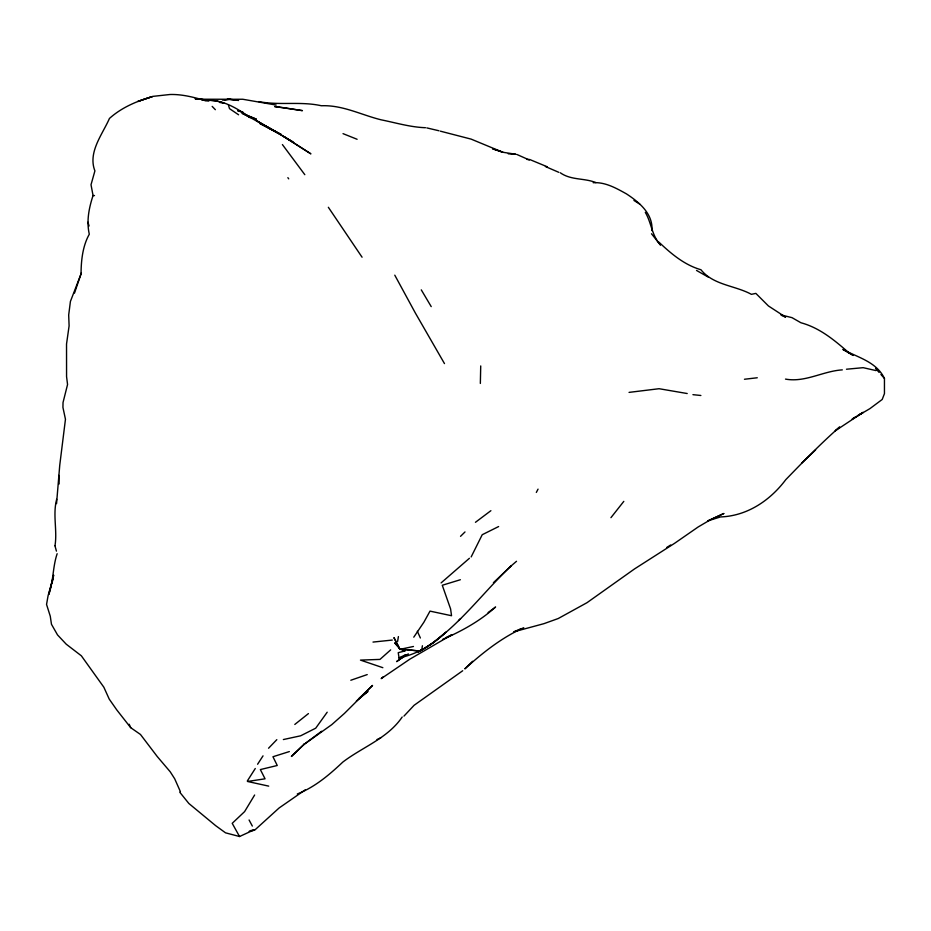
<?xml version="1.0" encoding="UTF-8"?>
<svg xmlns="http://www.w3.org/2000/svg" width="931" height="931" viewBox="0 0 931 931"><rect width="100%" height="100%" fill="white"/><g stroke="black" fill="none" stroke-linecap="round" stroke-linejoin="round"><path stroke-width="1.4" d="M852.365 354.897L842.892 349.416C857.742 357.527 876.432 361.659 884.45 378.452L884.45 393.638L882.204 399.469L869.95 408.616L852.296 418.985M480.349 383.444L480.722 365.941M651.933 230.644C653.19 213.758 639.26 202.271 626.458 193.881C616.229 188.202 605.336 181.964 593.198 182.709M56.547 503.636L59.747 465.209L65.461 419.253L62.936 407.429L63.029 402.529L67.556 384.515L66.567 376.624L66.532 344.039L69.103 325.873L68.685 315.004L70.419 301.446L81.055 273.877C81.113 260.68 82.638 246.028 89.295 234.216C86.327 221.171 88.957 208.02 93.053 195.557L91.017 184.745L94.904 170.897C87.665 152.347 102.387 134.541 109.451 118.446C121.554 107.554 136.764 101.107 152.253 96.638L137.846 101.467L152.8 96.382L169.907 94.508C181.475 94.147 192.833 96.999 203.866 100.164M56.663 499.319C52.59 514.82 57.454 530.321 55.01 545.706M422.406 645.765L421.824 649.326L418.147 652.119C455.48 631.148 480.315 595.084 510.863 566.141L493.407 582.701M397.618 641.447L398.398 636.583M52.148 582.69L53.649 575.149L48.808 594.374C53.567 581.095 52.613 567.13 57.152 553.712M52.997 578.465L48.086 595.677L46.55 604.44L50.274 616.217L51.473 624.282L57.513 634.895L66.217 644.182L81.358 655.808L103.853 687.218L109.23 699.111L116.794 709.934L130.712 727.681L140.465 734.466L157.246 756.531L170.222 771.799L174.691 778.782L180.416 791.687M74.503 293.09L81.381 272.853M471.156 556.947L482.223 534.72L498.62 526.55M536.326 492.429L538.048 489.136M254.629 795.016L244.609 811.611L232.215 823.33L239.535 836.515L254.326 829.742M413.771 637.176L423.908 622.199L430.006 611.12L451.547 615.728L450.592 608.944L442.272 585.262L460.368 579.734M247.297 781.016L255.269 768.517M257.596 764.246L263.031 755.856M623.805 501.367L610.945 517.659M327.188 712.215L315.714 728.193L300.643 735.804L283.361 739.551M402.18 717.033C387.68 738.388 362.566 746.988 342.852 762.047C329.33 774.79 314.829 787.207 297.292 793.98M403.961 716.114L414.086 705.302L462.707 670.739M708.072 520.813L723.759 513.54L708.072 520.813L720.454 516.938C747.186 515.995 770.077 500.552 785.752 479.698C803.244 461.648 820.746 443.598 839.622 427.003L835.154 430.89L862.99 412.456L858.01 415.482M268.559 748.233L276.821 739.668M472.576 661.278L464.848 668.877C482.677 652.747 501.646 637.619 523.746 627.703M460.531 536.326L465 531.95M358.4 699.088L372.551 685.425L344.47 713.39L331.797 724.621L303.809 744.567L291.38 756.461L304.39 744.055L303.809 744.567L321.567 731.266M458.506 620.523L460.566 618.556M383.13 676.802L381.186 678.641L409.791 659.206L451.966 634.698L445.518 637.828M801.591 463.149L815.614 449.906M441.108 582.899L469.41 558.286M390.659 649.885L379.976 659.404L360.472 660.102L382.85 667.69M510.304 566.618L516.519 561.288M356.375 701.043L367.978 691.407L359.331 698.11M294.79 724.458L308.44 713.588M475.45 522.303L490.893 510.688M488.112 612.563L495.595 606.989C480.082 621.035 461.648 631.183 442.539 639.457M405.613 655.075L396.606 661.627L406.102 654.97M405.322 655.226L398.596 659.625L408.36 653.911M305.345 789.767L279.091 807.992L254.629 830.196L249.159 831.313M666.724 547.498L670.669 544.984M396.909 644.683L394.639 642.879L399.806 648.977L420.184 651.106L432.892 643.018L445.868 632.184C432.717 644.869 417.018 654.249 399.038 657.914L398.235 652.678L404.845 650.99L402.576 649.186M852.424 418.915L855.938 416.762M858.289 415.331L862.99 412.456M710.539 519.684L698.169 526.969L674.591 543.308L634.535 568.922L587.03 602.671L558.239 618.521L543.937 623.665L513.831 631.812L521.302 628.634M399.038 657.914L405.497 654.796M376.974 739.563L380.756 737.817M350.812 680.247L367.221 674.591M289.343 751.573L272.958 756.74L277.252 765.491L260.366 769.576L265.056 778.805L247.541 781.481L268.71 786.125M250.299 830.696L252.988 830.056M401.063 649.128L413.469 646.475M842.311 369.875C822.911 371.097 805.187 382.699 785.496 379.103M846.477 369.223L863.177 367.675L875.966 370.585M222.521 100.083L229.794 99.256L238.569 100.432L227.792 99.303L242.758 99.256L276.204 105.063M224.29 99.989L229.794 99.256L200.677 99.233M744.463 379.254L757.264 377.765M373.005 642.076L392.288 640.062M629.053 392.382L659.078 388.716L687.206 393.534M93.053 195.557L94.485 195.58M526.969 159.445L529.751 159.527L547.335 166.812M195.603 98.942L199.409 99.163M508.279 153.813L515.425 154.243M425.502 127.71C410.385 127.21 395.896 122.787 381.186 119.831C361.216 114.909 342.573 104.877 321.37 105.75C300.701 101.118 279.486 105.622 258.783 101.607M692.932 394.663L700.868 395.489M420.184 651.106L399.806 648.977L394.034 637.828L399.806 648.977L404.845 650.99M208.8 101.072L204.692 100.536C221.811 98.721 236.765 108.136 250.136 117.539M219.763 102.491L223.871 103.027L216.481 100.979L195.079 98.733M515.949 154.278L503.496 152.358L492.895 148.867M204.168 99.966L198.664 98.826L204.226 100.024M426.84 127.908L438.943 130.759M780.783 314.864L792.013 317.657L800.928 322.754C820.071 327.921 835.002 340.653 849.549 353.384L847.454 351.976L853.355 355.444M237.882 110.929L242.991 112.244L237.929 110.626M239.535 836.515L225.523 832.826L215.655 825.657L188.842 803.476L179.753 792.188M440.34 131.155L471.121 139.115L502.856 152.265L492.72 148.844M595.898 182.604C584.354 177.879 571.087 180.428 560.311 172.782M343.027 133.645L357.108 139.278M241.967 113.373L256.409 119.215L242.56 113.454M781.865 315.562L785.578 317.122L768.424 305.95L755.856 293.393L751.41 294.336C734.955 285.386 713.355 285.223 700.95 269.746C684.366 264.939 671.216 253.779 658.95 242.176M545.391 166.521L558.798 172.328M516.961 154.499L529.355 160.016M260.889 123.835L267.011 126.837M268.233 127.431L281.127 134.425L259.586 123.288L282.919 135.914L310.896 153.859L283.955 136.717L293.044 142.012L256.665 120.727L275.227 131.399L244.283 114.21L250.125 117.597M696.516 270.432L708.479 277.229M633.93 200.444L639.725 204.075M238.58 114.781L229.515 108.648L228.479 105.191M212.175 106.402L215.352 109.695M875.582 368.42L879.132 372.423M880.901 374.437L884.45 378.452M651.491 233.751L660.347 244.911M304.809 174.679L282.407 144.573M645.299 212.373C651.444 222.486 651.735 235.752 660.451 244.853M287.877 177.658L288.703 178.845M362.066 257.212L328.352 207.287M431.216 306.613L421.278 289.855M394.779 275.169L415.331 312.979L444.483 363.602M249.077 819.99L252.324 826.053M417.356 631.276L420.37 637.991M129.165 724.237L130.712 727.681M87.956 222.23L89.062 226M54.999 545.95L56.43 551.129M58.851 475.357L59.142 483.969M284.933 107.868L274.622 106.541L302.435 110.638L284.933 107.868"/></g></svg>
